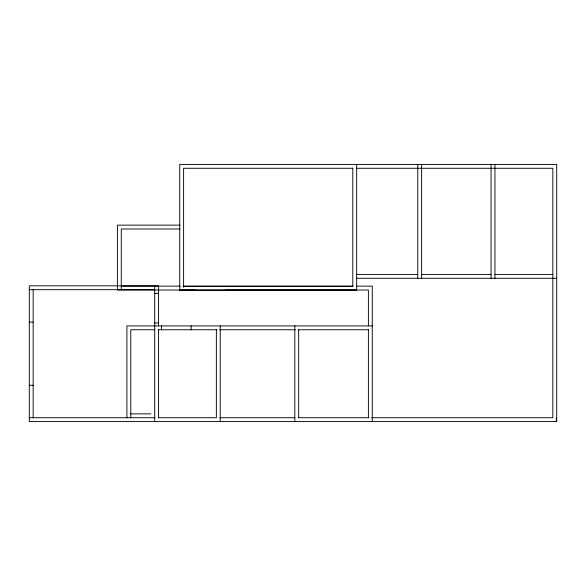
<?xml version="1.0" encoding="UTF-8"?>
<svg xmlns="http://www.w3.org/2000/svg" width="586" height="586" viewBox="0 0 586 586"><rect width="100%" height="100%" fill="white"/><g stroke="black" fill="none" stroke-linecap="round" stroke-linejoin="round"><path stroke-width="0.88" d="M158.579 325.911L158.579 285.814L29.3 285.814L29.3 421.583L556.7 421.583L556.7 164.417L179.748 164.417L179.748 290.18L195.387 290.18M352.794 168.277L183.608 168.277L183.608 287.279M356.347 168.277L552.84 168.277L552.84 417.723L371.685 417.723M179.983 225.134L117.405 225.134L117.405 290.026L368.396 290.026L368.396 325.911M179.997 228.994L121.265 228.994L121.265 289.682M356.654 274.424L417.759 274.424M421.627 274.424L491.075 274.424M494.936 274.424L552.84 274.424M356.413 278.284L556.7 278.284M121.265 286.158L180.312 286.158M183.052 286.158L353.065 286.158M356.72 286.158L372.264 286.158L372.264 421.583M183.608 286.32L352.794 286.32L352.794 168.057M29.3 289.682L154.719 289.682M179.748 290.18L356.654 290.18L356.654 164.417M154.719 293.337L158.579 293.337M29.3 322.124L33.16 322.124M154.719 322.967L158.579 322.967M372.264 325.911L126.906 325.911L126.906 417.723M154.719 329.772L130.773 329.772L130.773 417.723M158.374 329.772L216.871 329.772M219.618 329.772L295.483 329.772M298.223 329.772L368.601 329.772M29.3 385.28L33.16 385.28M130.773 413.863L150.858 413.863M29.3 417.723L154.851 417.723M158.506 417.723L216.366 417.723L216.366 329.772M219.809 417.723L294.831 417.723M298.486 417.723L368.938 417.723M356.654 290.18L225.009 290.18M556.356 417.723L556.356 421.583M494.936 164.417L494.936 278.284M491.075 164.417L491.075 278.284M421.627 164.417L421.627 278.284M417.759 164.417L417.759 278.284M368.396 329.772L368.396 417.723M298.677 329.772L298.677 417.723M294.817 325.911L294.817 421.583M220.226 325.911L220.226 421.583M191.153 325.911L191.153 329.772M161.524 325.911L161.524 329.772M158.579 329.361L158.579 417.935M154.719 286.158L154.719 421.583M33.16 289.682L33.16 417.723"/></g></svg>
